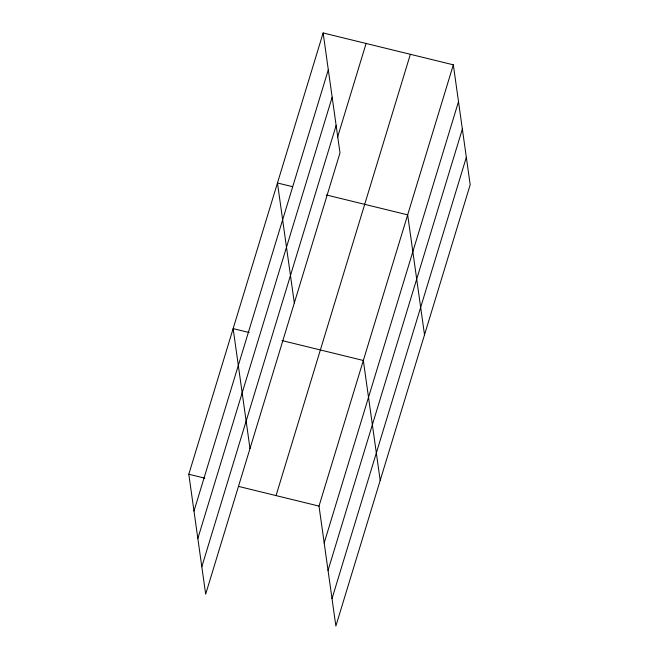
<?xml version="1.0" encoding="UTF-8"?>
<svg xmlns="http://www.w3.org/2000/svg" width="659" height="659" viewBox="0 0 659 659"><rect width="100%" height="100%" fill="white"/><g stroke="black" fill="none" stroke-linecap="round" stroke-linejoin="round"><path stroke-width="0.99" d="M323.132 32.95L339.995 152.896L205.666 594.179L188.812 474.241L323.132 32.95L453.334 64.821L470.188 184.759L335.868 626.05L319.005 506.104L453.334 64.821M193.985 511.063L328.306 69.772M197.84 538.494L332.161 97.203M201.811 566.748L336.139 125.465M337.441 137.607L366.099 43.469M276.047 495.593L410.368 54.302M324.187 542.925L458.507 101.643M328.042 570.356L462.363 129.073M332.012 598.619L466.333 157.328M292.448 186.654L277.464 182.988L294.318 302.934M326.329 194.949L407.666 214.859L424.52 334.797M249.127 332.523L233.138 328.61L249.992 448.557M282.003 340.571L363.34 360.481L380.194 480.427M188.812 474.241L204.792 478.154M238.665 486.441L319.005 506.104"/></g></svg>
